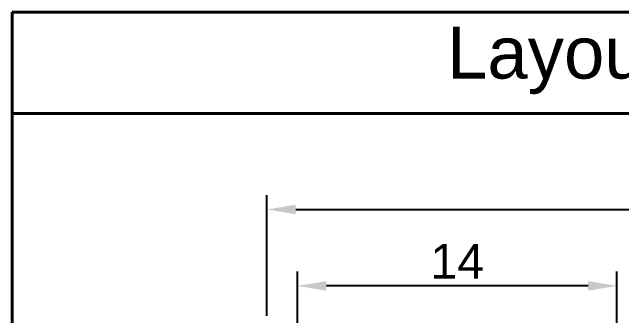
# Model space of a CAD drawing. Header units: millimetres. Extents: x 2977 to 3722, y 961 to 1309.
# Drawn here: x 2977.1 to 3029.9, y 1266.4 to 1292.7 of the extents above; entities that cross this region are included whole.
import ezdxf

# ---------------------------------------------------------------- set-up
doc = ezdxf.new("R2010")
doc.units = ezdxf.units.MM
doc.layers.add('AM_0', color=7, linetype='Continuous', lineweight=40)
doc.layers.add('AM_5', color=1, linetype='Continuous', lineweight=25)
doc.styles.get("Standard").update_dxf_attribs({"font": 'arial.ttf'})
doc.dimstyles.new('ISO-25', dxfattribs={"dimtxt": 3, "dimasz": 2.5, "dimexe": 1.25, "dimexo": 0.625, "dimtad": 1, "dimtxsty": 'Standard', "dimcen": 2.5, "dimadec": 0, "dimazin": 0, "dimtfac": 1, "dimtmove": 0, "dimatfit": 3, "dimfxl": 1, "dimarcsym": 0})

# ---------------------------------------------------------------- blocks, each defined once
blk = doc.blocks.new('*D15')
at = {"layer": 'AM_5', "color": 0, "lineweight": -2, "transparency": 16777216}
for p, q in [((2999.17, 1266.387), (2999.17, 1276.846)), ((3074.166, 1266.387), (3074.166, 1276.846)), ((3001.67, 1275.596), (3071.666, 1275.596))]:
    blk.add_line(p, q, dxfattribs=at)
at = {"layer": 'AM_5', "color": 0, "transparency": 16777216}
for points in [[(3001.67, 1276.013), (3001.67, 1275.179), (2999.17, 1275.596)], [(3071.666, 1276.013), (3071.666, 1275.179), (3074.166, 1275.596)]]:
    blk.add_solid(points, dxfattribs=at)
at = {"layer": 'Defpoints', "color": 0, "transparency": 16777216}
for p in [(3074.166, 1275.596), (2999.17, 1265.762), (3074.166, 1265.762)]:
    blk.add_point(p, dxfattribs=at)
at = {"layer": 'AM_5', "color": 0, "transparency": 16777216, "insert": (3036.668, 1277.753), "char_height": 3, "attachment_point": 5}
blk.add_mtext('40', dxfattribs=at)
blk = doc.blocks.new('*D17')
at = {"layer": 'AM_5', "color": 0, "lineweight": -2, "transparency": 16777216}
for p, q in [((3001.82, 1251.529), (3001.82, 1270.234)), ((3029.487, 1251.06), (3029.487, 1270.234)), ((3026.987, 1268.984), (3004.32, 1268.984))]:
    blk.add_line(p, q, dxfattribs=at)
at = {"layer": 'AM_5', "color": 0, "transparency": 16777216}
for points in [[(3004.32, 1269.401), (3004.32, 1268.567), (3001.82, 1268.984)], [(3026.987, 1269.401), (3026.987, 1268.567), (3029.487, 1268.984)]]:
    blk.add_solid(points, dxfattribs=at)
at = {"layer": 'Defpoints', "color": 0, "transparency": 16777216}
for p in [(3001.82, 1268.984), (3001.82, 1250.904), (3029.487, 1250.435)]:
    blk.add_point(p, dxfattribs=at)
at = {"layer": 'AM_5', "color": 0, "transparency": 16777216, "insert": (3015.653, 1271.115), "char_height": 3, "attachment_point": 5}
blk.add_mtext('14', dxfattribs=at)

msp = doc.modelspace()

# ---------------------------------------------------------------- linework, layer by layer
at = {"layer": 'AM_0'}
for p, q in [((2977.104, 1292.666), (2977.104, 968.58)), ((2977.104, 1292.666), (3177.104, 1292.666)), ((2977.104, 1283.892), (3177.104, 1283.892))]:
    msp.add_line(p, q, dxfattribs=at)

# ---------------------------------------------------------------- texts
at = {"layer": 'AM_0', "insert": (3014.761, 1311.43), "char_height": 2.5, "attachment_point": 1}
msp.add_mtext_dynamic_manual_height_columns('\\pi44.185;{\\H1.2x;\\P\\H1.5556x; \\H0.96429x;\\P\\H1.1358x; \\H0.88043x;\\P\\pi0;Layout Stamp\\H1.1199x; }', width=88.37085, gutter_width=12.5, heights=[52.552], dxfattribs=at)

# ---------------------------------------------------------------- dimensions: what is measured, and where the dimension line sits
at = {"layer": 'AM_5'}
for base, p1, p2, text, picture, middle in [((3074.166, 1275.596), (2999.17, 1265.762), (3074.166, 1265.762), '40', '*D15', (3036.668, 1277.753)), ((3001.82, 1268.984), (3029.487, 1250.435), (3001.82, 1250.904), '14', '*D17', (3015.653, 1271.115))]:
    dim = msp.add_linear_dim(base=base, p1=p1, p2=p2, text=text, dimstyle='ISO-25', dxfattribs=at)
    dim.commit()
    dim.dimension.update_dxf_attribs({"geometry": picture, "text_midpoint": middle})

doc.saveas('drawing.dxf')
